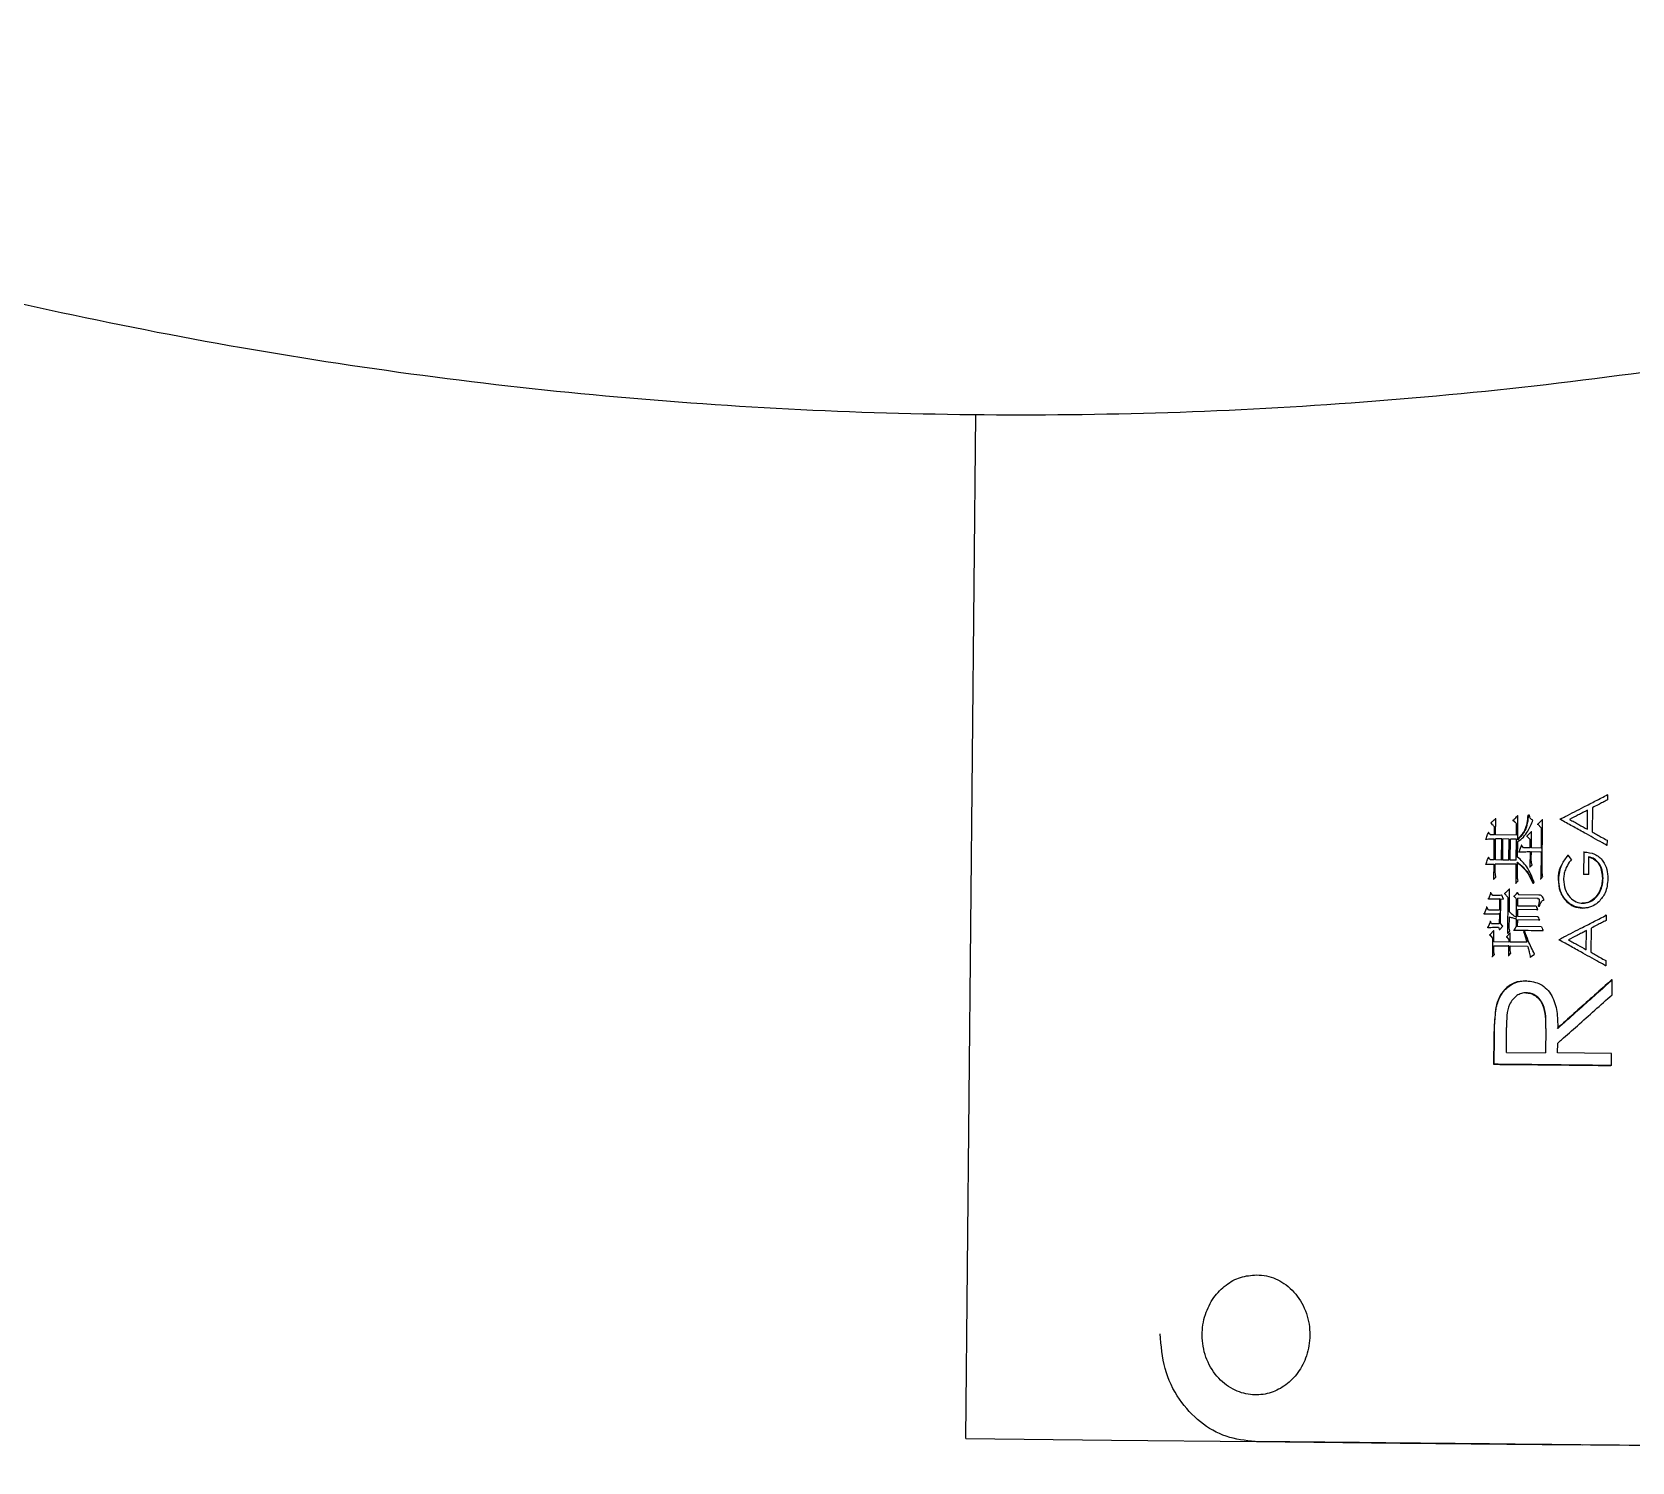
# Model space of a CAD drawing. Header units: millimetres. Extents: x 2344 to 4024, y 1094 to 2282.
# Drawn here: x 2900.4 to 2954.3, y 1241.8 to 1290 of the extents above; entities that cross this region are included whole.
import ezdxf

# ---------------------------------------------------------------- set-up
doc = ezdxf.new("R2010")
doc.units = ezdxf.units.MM

msp = doc.modelspace()

# ---------------------------------------------------------------- linework, layer by layer
at = {"color": 7, "linetype": 'Continuous', "lineweight": 25}
for p, q in [((2931.869, 1242.554), (2932.213, 1277.097)), ((2931.869, 1242.554), (2932.213, 1277.097)), ((2953.5, 1264.267), (2953.499, 1264.092)), ((2952.824, 1263.104), (2952.83, 1263.748)), ((2952.992, 1263.831), (2952.984, 1263.015)), ((2949.554, 1263.317), (2949.569, 1263.317)), ((2949.689, 1263.189), (2949.673, 1263.189)), ((2949.686, 1262.916), (2949.689, 1263.189)), ((2949.729, 1262.916), (2949.734, 1263.471)), ((2950.302, 1263.406), (2950.318, 1263.406)), ((2950.434, 1262.909), (2950.438, 1263.288)), ((2950.475, 1262.752), (2950.483, 1263.57)), ((2950.818, 1263.576), (2950.835, 1263.576)), ((2950.869, 1263.576), (2950.835, 1263.576)), ((2951.314, 1263.435), (2951.149, 1263.271)), ((2951.149, 1263.271), (2951.268, 1263.153)), ((2951.268, 1263.153), (2951.261, 1262.472)), ((2951.297, 1261.702), (2951.314, 1263.435)), ((2951.898, 1263.453), (2951.917, 1263.453)), ((2951.917, 1263.43), (2951.898, 1263.43)), ((2951.917, 1263.43), (2951.917, 1263.453)), ((2949.385, 1262.773), (2949.4, 1262.773)), ((2949.686, 1262.916), (2949.548, 1262.918)), ((2949.678, 1262.069), (2949.685, 1262.78)), ((2949.721, 1262.069), (2949.728, 1262.78)), ((2949.934, 1262.778), (2949.728, 1262.78)), ((2950.434, 1262.909), (2949.729, 1262.916)), ((2949.918, 1262.778), (2949.934, 1262.778)), ((2949.927, 1262.067), (2949.934, 1262.778)), ((2949.97, 1262.066), (2949.977, 1262.777)), ((2950.183, 1262.775), (2949.977, 1262.777)), ((2950.167, 1262.775), (2950.183, 1262.775)), ((2950.176, 1262.064), (2950.183, 1262.775)), ((2950.219, 1262.064), (2950.226, 1262.775)), ((2950.432, 1262.772), (2950.226, 1262.775)), ((2950.416, 1262.772), (2950.432, 1262.772)), ((2950.425, 1262.062), (2950.432, 1262.772)), ((2950.469, 1262.168), (2950.475, 1262.694)), ((2950.602, 1262.566), (2950.514, 1262.343)), ((2950.67, 1262.478), (2950.602, 1262.566)), ((2950.941, 1263.03), (2950.785, 1262.876)), ((2950.785, 1262.876), (2950.896, 1262.758)), ((2950.896, 1262.758), (2950.878, 1262.758)), ((2950.893, 1262.476), (2950.896, 1262.758)), ((2950.936, 1262.475), (2950.941, 1263.03)), ((2953.485, 1262.736), (2953.483, 1262.56)), ((2949.678, 1262.069), (2949.557, 1262.071)), ((2949.927, 1262.067), (2949.721, 1262.069)), ((2950.176, 1262.064), (2949.97, 1262.066)), ((2950.425, 1262.062), (2950.219, 1262.064)), ((2950.463, 1261.555), (2950.468, 1261.993)), ((2950.893, 1262.476), (2950.67, 1262.478)), ((2950.892, 1262.349), (2950.886, 1261.833)), ((2950.932, 1262.105), (2950.934, 1262.349)), ((2950.934, 1262.349), (2951.26, 1262.345)), ((2951.261, 1262.472), (2950.936, 1262.475)), ((2951.242, 1262.345), (2951.26, 1262.345)), ((2951.26, 1262.345), (2951.251, 1261.43)), ((2952.155, 1262.227), (2952.174, 1262.227)), ((2952.288, 1262.088), (2952.174, 1262.227)), ((2952.715, 1262.337), (2952.694, 1262.337)), ((2952.707, 1261.576), (2952.715, 1262.337)), ((2952.869, 1261.574), (2952.875, 1262.174)), ((2949.671, 1261.417), (2949.676, 1261.933)), ((2949.717, 1261.689), (2949.719, 1261.933)), ((2950.424, 1261.925), (2949.719, 1261.933)), ((2950.407, 1261.925), (2950.424, 1261.925)), ((2950.418, 1261.283), (2950.424, 1261.925)), ((2950.869, 1261.833), (2950.886, 1261.833)), ((2950.886, 1261.833), (2950.956, 1261.91)), ((2951.251, 1261.43), (2951.32, 1261.507)), ((2952.707, 1261.576), (2952.687, 1261.576)), ((2952.869, 1261.574), (2952.707, 1261.576)), ((2952.869, 1261.574), (2952.848, 1261.574)), ((2953.352, 1261.453), (2953.33, 1261.453)), ((2949.563, 1260.961), (2949.484, 1260.757)), ((2949.631, 1260.872), (2949.563, 1260.961)), ((2949.655, 1261.417), (2949.671, 1261.417)), ((2950.02, 1260.936), (2950.036, 1260.936)), ((2950.193, 1260.321), (2950.201, 1261.1)), ((2950.401, 1261.283), (2950.418, 1261.283)), ((2951.233, 1261.43), (2951.251, 1261.43)), ((2951.856, 1261.422), (2951.837, 1261.422)), ((2949.429, 1260.475), (2949.341, 1260.252)), ((2949.489, 1260.377), (2949.429, 1260.475)), ((2949.484, 1260.757), (2949.468, 1260.757)), ((2949.484, 1260.757), (2949.862, 1260.753)), ((2949.859, 1260.374), (2949.489, 1260.377)), ((2949.862, 1260.753), (2949.846, 1260.753)), ((2949.862, 1260.753), (2949.859, 1260.374)), ((2949.897, 1259.925), (2949.905, 1260.753)), ((2949.905, 1260.753), (2949.991, 1260.752)), ((2949.941, 1260.879), (2949.925, 1260.879)), ((2949.991, 1260.752), (2949.941, 1260.879)), ((2950.155, 1260.789), (2950.139, 1260.789)), ((2950.143, 1259.601), (2950.155, 1260.789)), ((2950.336, 1260.845), (2950.353, 1260.845)), ((2950.432, 1260.134), (2950.438, 1260.747)), ((2950.475, 1260.163), (2950.478, 1260.396)), ((2951.138, 1260.389), (2950.478, 1260.396)), ((2950.479, 1260.513), (2950.481, 1260.776)), ((2951.096, 1260.507), (2950.479, 1260.513)), ((2951.159, 1260.769), (2950.481, 1260.776)), ((2951.186, 1260.886), (2950.508, 1260.893)), ((2951.12, 1260.389), (2951.138, 1260.389)), ((2951.173, 1260.506), (2951.155, 1260.506)), ((2951.173, 1260.506), (2951.208, 1260.506)), ((2951.189, 1260.506), (2951.208, 1260.506)), ((2952.671, 1260.607), (2952.65, 1260.607)), ((2952.675, 1260.445), (2952.655, 1260.445)), ((2949.341, 1260.252), (2949.326, 1260.252)), ((2949.554, 1259.997), (2949.466, 1259.793)), ((2949.587, 1259.919), (2949.554, 1259.997)), ((2949.854, 1259.916), (2949.587, 1259.919)), ((2949.857, 1260.257), (2949.841, 1260.257)), ((2949.857, 1260.257), (2949.854, 1259.916)), ((2949.861, 1259.711), (2949.974, 1259.837)), ((2949.974, 1259.837), (2949.897, 1259.925)), ((2950.188, 1259.766), (2950.192, 1260.146)), ((2950.412, 1259.852), (2950.429, 1259.852)), ((2950.429, 1259.852), (2950.432, 1260.085)), ((2950.472, 1259.822), (2950.474, 1260.046)), ((2951.203, 1260.038), (2950.474, 1260.046)), ((2951.153, 1260.156), (2950.475, 1260.163)), ((2951.185, 1260.038), (2951.203, 1260.038)), ((2953.46, 1260.206), (2953.458, 1260.03)), ((2949.466, 1259.793), (2949.45, 1259.793)), ((2949.671, 1259.694), (2949.532, 1259.54)), ((2949.532, 1259.54), (2949.626, 1259.432)), ((2949.626, 1259.432), (2949.619, 1258.808)), ((2949.667, 1259.305), (2949.671, 1259.694)), ((2950.175, 1259.299), (2949.667, 1259.305)), ((2949.811, 1259.799), (2949.827, 1259.799)), ((2949.827, 1259.799), (2949.861, 1259.711)), ((2950.221, 1259.61), (2950.099, 1259.475)), ((2950.099, 1259.475), (2950.176, 1259.387)), ((2950.127, 1259.601), (2950.143, 1259.601)), ((2950.176, 1259.387), (2950.175, 1259.299)), ((2950.204, 1259.61), (2950.221, 1259.61)), ((2950.218, 1259.299), (2950.221, 1259.61)), ((2950.776, 1259.293), (2950.218, 1259.299)), ((2950.334, 1259.697), (2950.35, 1259.697)), ((2951.278, 1259.814), (2950.472, 1259.822)), ((2950.475, 1259.697), (2951.169, 1259.69)), ((2950.711, 1259.654), (2950.676, 1259.645)), ((2950.676, 1259.645), (2950.776, 1259.293)), ((2950.693, 1259.654), (2950.711, 1259.654)), ((2951.31, 1259.687), (2951.328, 1259.687)), ((2951.877, 1259.369), (2951.857, 1259.369)), ((2951.858, 1259.392), (2951.877, 1259.392)), ((2951.877, 1259.369), (2951.877, 1259.392)), ((2952.783, 1259.043), (2952.79, 1259.686)), ((2952.952, 1259.77), (2952.944, 1258.954)), ((2949.604, 1258.808), (2949.619, 1258.808)), ((2949.619, 1258.808), (2949.689, 1258.886)), ((2949.664, 1258.974), (2949.666, 1259.178)), ((2949.666, 1259.178), (2950.173, 1259.173)), ((2950.154, 1258.851), (2950.17, 1258.851)), ((2950.173, 1259.173), (2950.157, 1259.173)), ((2950.17, 1258.851), (2950.173, 1259.173)), ((2950.17, 1258.851), (2950.24, 1258.929)), ((2950.215, 1259.017), (2950.216, 1259.172)), ((2950.216, 1259.172), (2950.809, 1259.166)), ((2950.791, 1259.166), (2950.809, 1259.166)), ((2950.899, 1258.786), (2951.045, 1258.891)), ((2953.445, 1258.675), (2953.443, 1258.498)), ((2950.769, 1257.995), (2950.751, 1257.995)), ((2953.654, 1257.523), (2953.659, 1258.023)), ((2949.752, 1257.099), (2949.736, 1257.099)), ((2949.671, 1256.08), (2949.662, 1255.179)), ((2949.688, 1256.08), (2949.671, 1256.08)), ((2949.679, 1255.179), (2949.688, 1256.08)), ((2950.091, 1255.579), (2950.099, 1256.423)), ((2951.426, 1256.389), (2951.407, 1256.389)), ((2951.426, 1256.389), (2951.412, 1255.565)), ((2950.091, 1255.579), (2951.412, 1255.565)), ((2951.817, 1255.561), (2951.821, 1255.889)), ((2953.634, 1255.542), (2951.817, 1255.561)), ((2953.63, 1255.138), (2953.634, 1255.542)), ((2953.63, 1255.138), (2953.608, 1255.138))]:
    msp.add_line(p, q, dxfattribs=at)
at = {"color": 7, "linetype": 'Continuous', "lineweight": 25, "flags": 128}
for points in [[(2953.5, 1264.267), (2953.488, 1264.267), (2953.479, 1264.267)], [(2949.719, 1263.471), (2949.727, 1263.471), (2949.734, 1263.471)], [(2950.421, 1263.288), (2950.43, 1263.288), (2950.438, 1263.288)], [(2950.466, 1263.57), (2950.476, 1263.57), (2950.483, 1263.57)], [(2951.131, 1263.271), (2951.141, 1263.271), (2951.149, 1263.271)], [(2951.25, 1263.153), (2951.26, 1263.153), (2951.268, 1263.153)], [(2951.295, 1263.435), (2951.305, 1263.435), (2951.314, 1263.435)], [(2949.489, 1262.996), (2949.48, 1262.996), (2949.473, 1262.996)], [(2950.602, 1262.566), (2950.592, 1262.566), (2950.585, 1262.566)], [(2950.768, 1262.876), (2950.777, 1262.876), (2950.785, 1262.876)], [(2950.924, 1263.03), (2950.933, 1263.03), (2950.941, 1263.03)], [(2953.483, 1262.56), (2953.471, 1262.56), (2953.462, 1262.56)], [(2949.474, 1262.159), (2949.482, 1262.159), (2949.489, 1262.159)], [(2950.497, 1262.343), (2950.506, 1262.343), (2950.514, 1262.343)], [(2950.874, 1262.349), (2950.884, 1262.349), (2950.892, 1262.349)], [(2949.385, 1261.926), (2949.393, 1261.926), (2949.401, 1261.926)], [(2949.563, 1260.961), (2949.554, 1260.961), (2949.548, 1260.961)], [(2950.185, 1261.1), (2950.194, 1261.1), (2950.201, 1261.1)], [(2950.449, 1260.971), (2950.458, 1260.971), (2950.466, 1260.971)], [(2950.983, 1261.287), (2950.989, 1261.287), (2950.995, 1261.287), (2951.001, 1261.287)], [(2951.001, 1261.287), (2951.014, 1261.296), (2951.027, 1261.306)], [(2949.429, 1260.475), (2949.42, 1260.475), (2949.414, 1260.475)], [(2949.991, 1260.752), (2949.982, 1260.752), (2949.975, 1260.752)], [(2950.421, 1260.747), (2950.43, 1260.747), (2950.438, 1260.747)], [(2951.096, 1260.507), (2951.111, 1260.464), (2951.125, 1260.427), (2951.138, 1260.389)], [(2951.141, 1260.769), (2951.15, 1260.769), (2951.159, 1260.769)], [(2949.554, 1259.997), (2949.545, 1259.997), (2949.538, 1259.997)], [(2950.415, 1260.085), (2950.424, 1260.085), (2950.432, 1260.085)], [(2951.153, 1260.156), (2951.17, 1260.114), (2951.187, 1260.076), (2951.203, 1260.038)], [(2953.46, 1260.206), (2953.448, 1260.206), (2953.438, 1260.206)], [(2949.516, 1259.54), (2949.525, 1259.54), (2949.532, 1259.54)], [(2949.61, 1259.431), (2949.618, 1259.431), (2949.626, 1259.432)], [(2949.655, 1259.694), (2949.664, 1259.694), (2949.671, 1259.694)], [(2949.861, 1259.711), (2949.851, 1259.711), (2949.845, 1259.711)], [(2950.083, 1259.475), (2950.092, 1259.475), (2950.099, 1259.475)], [(2950.159, 1259.387), (2950.168, 1259.387), (2950.176, 1259.387)], [(2950.213, 1259.679), (2950.2, 1259.723), (2950.188, 1259.766)], [(2950.659, 1259.645), (2950.668, 1259.645), (2950.676, 1259.645)], [(2951.278, 1259.814), (2951.294, 1259.772), (2951.311, 1259.729), (2951.328, 1259.687)], [(2949.689, 1258.886), (2949.677, 1258.93), (2949.664, 1258.974)], [(2950.24, 1258.929), (2950.227, 1258.973), (2950.215, 1259.017)], [(2950.899, 1258.786), (2950.889, 1258.786), (2950.882, 1258.786)], [(2953.443, 1258.498), (2953.431, 1258.498), (2953.422, 1258.498)], [(2953.659, 1258.023), (2953.646, 1258.023), (2953.637, 1258.023)], [(2949.662, 1255.179), (2949.672, 1255.179), (2949.679, 1255.179)], [(2931.869, 1242.554), (2936.783, 1242.505), (2941.673, 1242.455), (2946.517, 1242.405), (2951.294, 1242.355), (2952.642, 1242.341)]]:
    msp.add_lwpolyline(points, dxfattribs=at)
at = {"color": 7, "linetype": 'Continuous', "lineweight": 25}
for points, knots in [([(2782.105, 1453.029), (2781.937, 1451.848), (2781.46, 1448.487), (2780.892, 1442.919), (2780.491, 1436.328), (2780.378, 1429.725), (2780.548, 1423.123), (2781.002, 1416.535), (2781.74, 1409.973), (2782.76, 1403.448), (2784.059, 1396.973), (2785.636, 1390.56), (2787.488, 1384.221), (2789.611, 1377.968), (2792.001, 1371.812), (2794.654, 1365.764), (2797.565, 1359.837), (2800.728, 1354.04), (2804.138, 1348.384), (2807.789, 1342.881), (2811.672, 1337.54), (2815.783, 1332.371), (2820.112, 1327.384), (2824.651, 1322.588), (2829.393, 1317.992), (2834.328, 1313.604), (2839.448, 1309.432), (2844.743, 1305.485), (2850.202, 1301.77), (2855.817, 1298.293), (2861.576, 1295.061), (2867.468, 1292.08), (2873.484, 1289.355), (2879.611, 1286.892), (2885.839, 1284.695), (2892.156, 1282.768), (2898.549, 1281.115), (2905.008, 1279.739), (2911.52, 1278.641), (2918.073, 1277.826), (2924.656, 1277.293), (2931.255, 1277.044), (2937.859, 1277.08), (2944.455, 1277.399), (2951.031, 1278.003), (2957.575, 1278.889), (2964.075, 1280.055), (2970.519, 1281.501), (2976.895, 1283.223), (2983.19, 1285.217), (2989.394, 1287.481), (2995.494, 1290.01), (3001.48, 1292.799), (3007.341, 1295.843), (3013.065, 1299.137), (3018.642, 1302.674), (3024.061, 1306.447), (3029.313, 1310.451), (3034.387, 1314.677), (3039.275, 1319.118), (3043.968, 1323.765), (3048.456, 1328.609), (3052.731, 1333.642), (3056.785, 1338.855), (3060.612, 1344.238), (3064.203, 1349.78), (3067.552, 1355.471), (3070.653, 1361.302), (3073.5, 1367.26), (3076.088, 1373.336), (3078.412, 1379.518), (3080.467, 1385.793), (3082.251, 1392.152), (3083.759, 1398.581), (3084.989, 1405.07), (3085.939, 1411.605), (3086.606, 1418.175), (3086.99, 1424.768), (3087.089, 1431.371), (3086.905, 1437.972), (3086.436, 1444.559), (3085.684, 1451.12), (3084.65, 1457.643), (3083.337, 1464.114), (3081.746, 1470.524), (3079.88, 1476.859), (3077.744, 1483.108), (3075.34, 1489.259), (3072.674, 1495.3), (3069.751, 1501.222), (3066.575, 1507.012), (3063.153, 1512.66), (3059.49, 1518.155), (3055.595, 1523.488), (3051.474, 1528.648), (3047.134, 1533.626), (3042.584, 1538.412), (3037.832, 1542.998), (3032.887, 1547.375), (3027.758, 1551.535), (3022.455, 1555.471), (3016.988, 1559.175), (3011.366, 1562.639), (3005.6, 1565.859), (2999.701, 1568.827), (2993.679, 1571.539), (2987.547, 1573.989), (2981.314, 1576.172), (2974.994, 1578.086), (2968.596, 1579.725), (2962.135, 1581.087), (2955.62, 1582.17), (2949.065, 1582.972), (2942.482, 1583.49), (2935.882, 1583.725), (2929.278, 1583.675), (2922.683, 1583.341), (2916.108, 1582.724), (2909.565, 1581.823), (2903.068, 1580.643), (2896.627, 1579.183), (2890.256, 1577.448), (2883.965, 1575.439), (2877.766, 1573.162), (2871.671, 1570.62), (2865.691, 1567.818), (2859.837, 1564.761), (2854.12, 1561.455), (2848.551, 1557.906), (2843.14, 1554.121), (2837.896, 1550.106), (2832.831, 1545.869), (2827.953, 1541.418), (2823.27, 1536.761), (2818.793, 1531.906), (2814.529, 1526.864), (2810.486, 1521.642), (2806.671, 1516.252), (2803.092, 1510.702), (2799.755, 1505.003), (2796.667, 1499.166), (2793.832, 1493.201), (2791.258, 1487.12), (2788.947, 1480.933), (2786.905, 1474.653), (2785.135, 1468.291), (2783.643, 1461.858), (2782.68, 1456.758), (2782.225, 1453.806), (2782.105, 1453.029)], [0, 0, 0, 0, 0.0037171, 0.0105707, 0.0174248, 0.0242788, 0.0311328, 0.0379868, 0.0448409, 0.0516949, 0.0585489, 0.065403, 0.072257, 0.079111, 0.085965, 0.0928191, 0.0996731, 0.1065271, 0.1133812, 0.1202352, 0.1270892, 0.1339432, 0.1407973, 0.1476513, 0.1545053, 0.1613594, 0.1682134, 0.1750674, 0.1819215, 0.1887755, 0.1956295, 0.2024835, 0.2093376, 0.2161916, 0.2230456, 0.2298997, 0.2367537, 0.2436077, 0.2504618, 0.2573158, 0.2641698, 0.2710238, 0.2778779, 0.2847319, 0.2915859, 0.29844, 0.305294, 0.312148, 0.3190021, 0.3258561, 0.3327101, 0.3395641, 0.3464182, 0.3532722, 0.3601262, 0.3669803, 0.3738343, 0.3806883, 0.3875424, 0.3943964, 0.4012504, 0.4081044, 0.4149585, 0.4218125, 0.4286665, 0.4355206, 0.4423746, 0.4492286, 0.4560827, 0.4629367, 0.4697907, 0.4766447, 0.4834988, 0.4903528, 0.4972068, 0.5040609, 0.5109149, 0.5177689, 0.5246229, 0.531477, 0.538331, 0.545185, 0.5520391, 0.5588931, 0.5657471, 0.5726011, 0.5794552, 0.5863092, 0.5931632, 0.6000173, 0.6068713, 0.6137253, 0.6205793, 0.6274334, 0.6342874, 0.6411414, 0.6479955, 0.6548495, 0.6617035, 0.6685576, 0.6754116, 0.6822656, 0.6891196, 0.6959737, 0.7028277, 0.7096817, 0.7165358, 0.7233898, 0.7302438, 0.7370979, 0.7439519, 0.7508059, 0.7576599, 0.764514, 0.771368, 0.778222, 0.7850761, 0.7919301, 0.7987841, 0.8056382, 0.8124922, 0.8193462, 0.8262002, 0.8330543, 0.8399083, 0.8467623, 0.8536164, 0.8604704, 0.8673244, 0.8741785, 0.8810325, 0.8878865, 0.8947405, 0.9015946, 0.9084486, 0.9153026, 0.9221567, 0.9290107, 0.9358647, 0.9427188, 0.9495728, 0.9564268, 0.9632808, 0.9701349, 0.9769889, 0.9838429, 0.990697, 0.997551, 1, 1, 1, 1]), ([(2951.917, 1263.453), (2951.969, 1263.48), (2952.231, 1263.614), (2952.626, 1263.817), (2953.101, 1264.062), (2953.367, 1264.199), (2953.5, 1264.267)], [0, 0, 0, 0, 0.098938, 0.494691, 0.747342, 1, 1, 1, 1]), ([(2952.83, 1263.748), (2952.778, 1263.721), (2952.673, 1263.667), (2952.472, 1263.563), (2952.322, 1263.486), (2952.225, 1263.437)], [0, 0, 0, 0, 0.259, 0.518, 1, 1, 1, 1]), ([(2953.499, 1264.092), (2953.447, 1264.065), (2953.342, 1264.011), (2953.174, 1263.924), (2953.057, 1263.864), (2952.992, 1263.831)], [0, 0, 0, 0, 0.308725, 0.617449, 1, 1, 1, 1]), ([(2949.569, 1263.317), (2949.591, 1263.337), (2949.629, 1263.373), (2949.684, 1263.424), (2949.718, 1263.455), (2949.734, 1263.471)], [0, 0, 0, 0, 0.394939, 0.697469, 1, 1, 1, 1]), ([(2949.689, 1263.189), (2949.678, 1263.2), (2949.658, 1263.222), (2949.618, 1263.264), (2949.589, 1263.296), (2949.569, 1263.317)], [0, 0, 0, 0, 0.2554236, 0.5108472, 1, 1, 1, 1]), ([(2950.318, 1263.406), (2950.34, 1263.427), (2950.378, 1263.465), (2950.432, 1263.52), (2950.466, 1263.553), (2950.483, 1263.57)], [0, 0, 0, 0, 0.383557, 0.691778, 1, 1, 1, 1]), ([(2950.438, 1263.288), (2950.427, 1263.299), (2950.406, 1263.32), (2950.366, 1263.359), (2950.337, 1263.388), (2950.318, 1263.406)], [0, 0, 0, 0, 0.265769, 0.531539, 1, 1, 1, 1]), ([(2950.817, 1263.576), (2950.797, 1263.395), (2950.763, 1263.079), (2950.549, 1262.85), (2950.458, 1262.752)], [0, 0, 0, 0, 0.570912, 1, 1, 1, 1]), ([(2950.835, 1263.576), (2950.815, 1263.395), (2950.781, 1263.079), (2950.567, 1262.85), (2950.475, 1262.752)], [0, 0, 0, 0, 0.570799, 1, 1, 1, 1]), ([(2950.475, 1262.694), (2950.542, 1262.74), (2950.678, 1262.833), (2950.849, 1263.085), (2950.935, 1263.286), (2950.988, 1263.409)], [0, 0, 0, 0, 0.27123, 0.55147, 1, 1, 1, 1]), ([(2950.988, 1263.409), (2950.97, 1263.417), (2950.933, 1263.431), (2950.885, 1263.49), (2950.875, 1263.543), (2950.869, 1263.576)], [0, 0, 0, 0, 0.267956, 0.545955, 1, 1, 1, 1]), ([(2953.483, 1262.56), (2953.432, 1262.588), (2953.176, 1262.731), (2952.787, 1262.947), (2952.316, 1263.209), (2952.05, 1263.356), (2951.917, 1263.43)], [0, 0, 0, 0, 0.098362, 0.491816, 0.745904, 1, 1, 1, 1]), ([(2952.225, 1263.437), (2952.276, 1263.408), (2952.379, 1263.351), (2952.579, 1263.24), (2952.727, 1263.158), (2952.824, 1263.104)], [0, 0, 0, 0, 0.257523, 0.515046, 1, 1, 1, 1]), ([(2949.4, 1262.773), (2949.411, 1262.801), (2949.432, 1262.852), (2949.461, 1262.927), (2949.479, 1262.973), (2949.489, 1262.996)], [0, 0, 0, 0, 0.374339, 0.687169, 1, 1, 1, 1]), ([(2949.4, 1262.773), (2949.43, 1262.775), (2949.493, 1262.779), (2949.587, 1262.78), (2949.652, 1262.78), (2949.685, 1262.78)], [0, 0, 0, 0, 0.316553, 0.658188, 1, 1, 1, 1]), ([(2949.489, 1262.996), (2949.494, 1262.99), (2949.504, 1262.977), (2949.518, 1262.957), (2949.533, 1262.937), (2949.543, 1262.924), (2949.548, 1262.918)], [0, 0, 0, 0, 0.25, 0.5, 0.75, 1, 1, 1, 1]), ([(2952.984, 1263.015), (2953.035, 1262.986), (2953.138, 1262.929), (2953.305, 1262.836), (2953.421, 1262.772), (2953.485, 1262.736)], [0, 0, 0, 0, 0.306888, 0.613776, 1, 1, 1, 1]), ([(2949.401, 1261.926), (2949.411, 1261.954), (2949.431, 1262.007), (2949.461, 1262.085), (2949.48, 1262.134), (2949.489, 1262.159)], [0, 0, 0, 0, 0.360698, 0.680349, 1, 1, 1, 1]), ([(2949.489, 1262.159), (2949.498, 1262.147), (2949.514, 1262.127), (2949.537, 1262.097), (2949.55, 1262.08), (2949.557, 1262.071)], [0, 0, 0, 0, 0.401179, 0.70059, 1, 1, 1, 1]), ([(2950.45, 1261.993), (2950.576, 1261.885), (2950.805, 1261.689), (2950.928, 1261.411), (2950.983, 1261.287)], [0, 0, 0, 0, 0.550444, 1, 1, 1, 1]), ([(2950.468, 1261.993), (2950.594, 1261.885), (2950.823, 1261.689), (2950.946, 1261.411), (2951.001, 1261.287)], [0, 0, 0, 0, 0.550543, 1, 1, 1, 1]), ([(2951.027, 1261.306), (2950.958, 1261.495), (2950.836, 1261.827), (2950.58, 1262.065), (2950.469, 1262.168)], [0, 0, 0, 0, 0.567865, 1, 1, 1, 1]), ([(2950.514, 1262.343), (2950.577, 1262.346), (2950.671, 1262.349), (2950.797, 1262.349), (2950.86, 1262.349), (2950.892, 1262.349)], [0, 0, 0, 0, 0.49791, 0.748942, 1, 1, 1, 1]), ([(2950.956, 1261.91), (2950.948, 1261.946), (2950.933, 1262.01), (2950.932, 1262.076), (2950.932, 1262.105)], [0, 0, 0, 0, 0.558776, 1, 1, 1, 1]), ([(2951.856, 1261.422), (2951.876, 1261.592), (2951.91, 1261.892), (2952.094, 1262.126), (2952.174, 1262.227)], [0, 0, 0, 0, 0.566039, 1, 1, 1, 1]), ([(2952.288, 1262.088), (2952.237, 1262.023), (2952.153, 1261.916), (2952.077, 1261.739), (2952.029, 1261.581), (2952.022, 1261.47), (2952.018, 1261.415)], [0, 0, 0, 0, 0.333451, 0.553529, 0.776015, 1, 1, 1, 1]), ([(2952.715, 1262.337), (2952.834, 1262.324), (2953.077, 1262.298), (2953.354, 1262.062), (2953.497, 1261.754), (2953.507, 1261.543), (2953.513, 1261.437)], [0, 0, 0, 0, 0.266609, 0.541253, 0.767903, 1, 1, 1, 1]), ([(2952.854, 1262.174), (2952.933, 1262.147), (2953.094, 1262.093), (2953.292, 1261.83), (2953.316, 1261.597), (2953.33, 1261.453)], [0, 0, 0, 0, 0.266395, 0.545495, 1, 1, 1, 1]), ([(2953.352, 1261.453), (2953.347, 1261.545), (2953.336, 1261.728), (2953.224, 1261.957), (2953.064, 1262.119), (2952.937, 1262.156), (2952.875, 1262.174)], [0, 0, 0, 0, 0.291409, 0.575877, 0.791468, 1, 1, 1, 1]), ([(2949.401, 1261.926), (2949.43, 1261.928), (2949.491, 1261.931), (2949.583, 1261.933), (2949.645, 1261.933), (2949.676, 1261.933)], [0, 0, 0, 0, 0.321675, 0.660766, 1, 1, 1, 1]), ([(2949.741, 1261.494), (2949.731, 1261.483), (2949.714, 1261.465), (2949.691, 1261.439), (2949.678, 1261.425), (2949.671, 1261.417)], [0, 0, 0, 0, 0.429626, 0.714813, 1, 1, 1, 1]), ([(2949.741, 1261.494), (2949.732, 1261.53), (2949.718, 1261.594), (2949.717, 1261.66), (2949.717, 1261.689)], [0, 0, 0, 0, 0.558776, 1, 1, 1, 1]), ([(2950.487, 1261.36), (2950.479, 1261.396), (2950.464, 1261.46), (2950.464, 1261.526), (2950.463, 1261.555)], [0, 0, 0, 0, 0.558776, 1, 1, 1, 1]), ([(2951.32, 1261.507), (2951.312, 1261.543), (2951.298, 1261.607), (2951.297, 1261.673), (2951.297, 1261.702)], [0, 0, 0, 0, 0.558776, 1, 1, 1, 1]), ([(2951.963, 1261.911), (2951.941, 1261.879), (2951.847, 1261.736), (2951.841, 1261.559), (2951.837, 1261.422)], [0, 0, 0, 0, 0.228191, 1, 1, 1, 1]), ([(2953.33, 1261.453), (2953.319, 1261.334), (2953.296, 1261.1), (2953.128, 1260.819), (2952.9, 1260.639), (2952.732, 1260.617), (2952.65, 1260.607)], [0, 0, 0, 0, 0.292754, 0.5771503, 0.791879, 1, 1, 1, 1]), ([(2952.671, 1260.607), (2952.741, 1260.614), (2952.882, 1260.629), (2953.069, 1260.75), (2953.223, 1260.932), (2953.33, 1261.174), (2953.344, 1261.359), (2953.352, 1261.453)], [0, 0, 0, 0, 0.17641, 0.357023, 0.543457, 0.769767, 1, 1, 1, 1]), ([(2950.036, 1260.936), (2950.057, 1260.957), (2950.095, 1260.995), (2950.15, 1261.05), (2950.184, 1261.083), (2950.201, 1261.1)], [0, 0, 0, 0, 0.383557, 0.691778, 1, 1, 1, 1]), ([(2950.155, 1260.789), (2950.135, 1260.814), (2950.106, 1260.85), (2950.066, 1260.9), (2950.046, 1260.924), (2950.036, 1260.936)], [0, 0, 0, 0, 0.4999999, 0.7499999, 1, 1, 1, 1]), ([(2950.353, 1260.845), (2950.363, 1260.857), (2950.383, 1260.879), (2950.421, 1260.92), (2950.448, 1260.951), (2950.466, 1260.971)], [0, 0, 0, 0, 0.264385, 0.52877, 1, 1, 1, 1]), ([(2950.487, 1261.36), (2950.477, 1261.349), (2950.461, 1261.331), (2950.437, 1261.305), (2950.424, 1261.29), (2950.418, 1261.283)], [0, 0, 0, 0, 0.429626, 0.714813, 1, 1, 1, 1]), ([(2950.466, 1260.971), (2950.47, 1260.964), (2950.477, 1260.951), (2950.487, 1260.932), (2950.498, 1260.912), (2950.505, 1260.899), (2950.508, 1260.893)], [0, 0, 0, 0, 0.25, 0.5, 0.75, 1, 1, 1, 1]), ([(2951.837, 1261.422), (2951.848, 1261.281), (2951.87, 1261.004), (2952.082, 1260.678), (2952.36, 1260.482), (2952.557, 1260.457), (2952.655, 1260.445)], [0, 0, 0, 0, 0.293318, 0.576855, 0.791139, 1, 1, 1, 1]), ([(2952.675, 1260.445), (2952.551, 1260.465), (2952.298, 1260.505), (2952.026, 1260.771), (2951.876, 1261.091), (2951.863, 1261.311), (2951.856, 1261.422)], [0, 0, 0, 0, 0.265843, 0.541814, 0.768515, 1, 1, 1, 1]), ([(2952.018, 1261.415), (2952.029, 1261.301), (2952.05, 1261.078), (2952.213, 1260.81), (2952.433, 1260.641), (2952.592, 1260.618), (2952.671, 1260.607)], [0, 0, 0, 0, 0.292544, 0.576714, 0.79136, 1, 1, 1, 1]), ([(2953.513, 1261.437), (2953.499, 1261.27), (2953.474, 1260.976), (2953.288, 1260.756), (2953.208, 1260.66)], [0, 0, 0, 0, 0.5679656, 1, 1, 1, 1]), ([(2949.941, 1260.879), (2949.903, 1260.877), (2949.832, 1260.872), (2949.728, 1260.872), (2949.664, 1260.872), (2949.631, 1260.872)], [0, 0, 0, 0, 0.372655, 0.686294, 1, 1, 1, 1]), ([(2949.888, 1260.876), (2949.881, 1260.876), (2949.872, 1260.876), (2949.836, 1260.875), (2949.785, 1260.873), (2949.713, 1260.872), (2949.684, 1260.872), (2949.667, 1260.872)], [0, 0, 0, 0, 0.137724, 0.199762, 0.48771, 0.694588, 1, 1, 1, 1]), ([(2950.438, 1260.747), (2950.428, 1260.758), (2950.409, 1260.78), (2950.381, 1260.813), (2950.363, 1260.835), (2950.353, 1260.845)], [0, 0, 0, 0, 0.3437047, 0.6718523, 1, 1, 1, 1]), ([(2951.159, 1260.769), (2951.163, 1260.768), (2951.172, 1260.766), (2951.186, 1260.757), (2951.196, 1260.743), (2951.207, 1260.707), (2951.191, 1260.626), (2951.18, 1260.554), (2951.173, 1260.506)], [0, 0, 0, 0, 0.049473, 0.100249, 0.163161, 0.228643, 0.492157, 1, 1, 1, 1]), ([(2951.364, 1260.728), (2951.343, 1260.774), (2951.315, 1260.838), (2951.239, 1260.882), (2951.203, 1260.884), (2951.186, 1260.886)], [0, 0, 0, 0, 0.573768, 0.788652, 1, 1, 1, 1]), ([(2951.208, 1260.506), (2951.217, 1260.537), (2951.233, 1260.589), (2951.27, 1260.653), (2951.311, 1260.7), (2951.346, 1260.719), (2951.364, 1260.728)], [0, 0, 0, 0, 0.3492463, 0.5716003, 0.7888185, 1, 1, 1, 1]), ([(2953.208, 1260.66), (2953.155, 1260.616), (2953.069, 1260.544), (2952.927, 1260.482), (2952.803, 1260.449), (2952.718, 1260.446), (2952.675, 1260.445)], [0, 0, 0, 0, 0.345897, 0.56582, 0.783468, 1, 1, 1, 1]), ([(2949.341, 1260.252), (2949.438, 1260.255), (2949.573, 1260.258), (2949.745, 1260.258), (2949.82, 1260.257), (2949.857, 1260.257)], [0, 0, 0, 0, 0.564619, 0.782302, 1, 1, 1, 1]), ([(2949.584, 1260.257), (2949.588, 1260.257), (2949.633, 1260.258), (2949.696, 1260.258), (2949.766, 1260.257), (2949.795, 1260.257), (2949.808, 1260.257), (2949.817, 1260.257), (2949.819, 1260.257), (2949.821, 1260.257)], [0, 0, 0, 0, 0.037629, 0.520488, 0.731118, 0.85598, 0.881025, 0.904216, 1, 1, 1, 1]), ([(2950.192, 1260.146), (2950.232, 1260.136), (2950.312, 1260.116), (2950.392, 1260.095), (2950.432, 1260.085)], [0, 0, 0, 0, 0.5, 1, 1, 1, 1]), ([(2950.432, 1260.134), (2950.383, 1260.163), (2950.296, 1260.215), (2950.225, 1260.289), (2950.193, 1260.321)], [0, 0, 0, 0, 0.555977, 1, 1, 1, 1]), ([(2950.429, 1259.852), (2950.416, 1259.826), (2950.39, 1259.774), (2950.364, 1259.722), (2950.35, 1259.697)], [0, 0, 0, 0, 0.5, 1, 1, 1, 1]), ([(2951.877, 1259.392), (2951.929, 1259.419), (2952.191, 1259.553), (2952.586, 1259.756), (2953.061, 1260), (2953.327, 1260.137), (2953.46, 1260.206)], [0, 0, 0, 0, 0.098937, 0.494691, 0.747341, 1, 1, 1, 1]), ([(2953.458, 1260.03), (2953.406, 1260.004), (2953.302, 1259.95), (2953.133, 1259.863), (2953.017, 1259.803), (2952.952, 1259.77)], [0, 0, 0, 0, 0.308724, 0.617449, 1, 1, 1, 1]), ([(2949.466, 1259.793), (2949.5, 1259.795), (2949.569, 1259.797), (2949.69, 1259.8), (2949.776, 1259.8), (2949.827, 1259.799)], [0, 0, 0, 0, 0.286149, 0.572308, 1, 1, 1, 1]), ([(2950.143, 1259.601), (2950.155, 1259.614), (2950.178, 1259.64), (2950.201, 1259.666), (2950.213, 1259.679)], [0, 0, 0, 0, 0.5, 1, 1, 1, 1]), ([(2950.35, 1259.697), (2950.411, 1259.697), (2950.604, 1259.698), (2950.93, 1259.697), (2951.195, 1259.69), (2951.328, 1259.687)], [0, 0, 0, 0, 0.185325, 0.592598, 1, 1, 1, 1]), ([(2951.045, 1258.891), (2951.005, 1258.964), (2950.923, 1259.109), (2950.821, 1259.369), (2950.751, 1259.55), (2950.711, 1259.654)], [0, 0, 0, 0, 0.301042, 0.599686, 1, 1, 1, 1]), ([(2953.443, 1258.498), (2953.392, 1258.527), (2953.136, 1258.67), (2952.747, 1258.886), (2952.276, 1259.148), (2952.01, 1259.295), (2951.877, 1259.369)], [0, 0, 0, 0, 0.098362, 0.491816, 0.745904, 1, 1, 1, 1]), ([(2952.79, 1259.686), (2952.737, 1259.659), (2952.633, 1259.606), (2952.431, 1259.502), (2952.282, 1259.425), (2952.184, 1259.375)], [0, 0, 0, 0, 0.259, 0.518, 1, 1, 1, 1]), ([(2952.184, 1259.375), (2952.236, 1259.347), (2952.339, 1259.29), (2952.538, 1259.179), (2952.687, 1259.097), (2952.783, 1259.043)], [0, 0, 0, 0, 0.257523, 0.515045, 1, 1, 1, 1]), ([(2950.809, 1259.166), (2950.818, 1259.132), (2950.837, 1259.064), (2950.87, 1258.938), (2950.888, 1258.844), (2950.899, 1258.786)], [0, 0, 0, 0, 0.270979, 0.541984, 1, 1, 1, 1]), ([(2952.944, 1258.954), (2952.995, 1258.925), (2953.098, 1258.868), (2953.265, 1258.775), (2953.381, 1258.711), (2953.445, 1258.675)], [0, 0, 0, 0, 0.306888, 0.613776, 1, 1, 1, 1]), ([(2950.751, 1257.995), (2950.619, 1257.984), (2950.353, 1257.961), (2950.039, 1257.726), (2949.828, 1257.428), (2949.767, 1257.21), (2949.736, 1257.099)], [0, 0, 0, 0, 0.267869, 0.543341, 0.768687, 1, 1, 1, 1]), ([(2949.752, 1257.099), (2949.794, 1257.239), (2949.877, 1257.514), (2950.145, 1257.811), (2950.458, 1257.976), (2950.666, 1257.989), (2950.769, 1257.995)], [0, 0, 0, 0, 0.292603, 0.575004, 0.789287, 1, 1, 1, 1]), ([(2950.769, 1257.995), (2950.931, 1257.973), (2951.185, 1257.938), (2951.463, 1257.721), (2951.685, 1257.421), (2951.815, 1256.955), (2951.822, 1256.578), (2951.826, 1256.389)], [0, 0, 0, 0, 0.225387, 0.351389, 0.481209, 0.738433, 1, 1, 1, 1]), ([(2953.637, 1258.023), (2953.589, 1257.98), (2953.351, 1257.767), (2952.927, 1257.388), (2952.364, 1256.886), (2951.992, 1256.554), (2951.806, 1256.389)], [0, 0, 0, 0, 0.078316, 0.391583, 0.695785, 1, 1, 1, 1]), ([(2953.659, 1258.023), (2953.615, 1257.983), (2953.395, 1257.787), (2952.98, 1257.416), (2952.413, 1256.911), (2952.021, 1256.563), (2951.826, 1256.389)], [0, 0, 0, 0, 0.0721669, 0.3608357, 0.6804105, 1, 1, 1, 1]), ([(2950.764, 1257.591), (2950.708, 1257.587), (2950.595, 1257.579), (2950.437, 1257.495), (2950.298, 1257.37), (2950.094, 1257.03), (2950.097, 1256.692), (2950.099, 1256.423)], [0, 0, 0, 0, 0.112194, 0.226392, 0.353108, 0.483739, 1, 1, 1, 1]), ([(2950.746, 1257.591), (2950.803, 1257.586), (2950.917, 1257.576), (2951.079, 1257.491), (2951.219, 1257.36), (2951.415, 1257.007), (2951.41, 1256.663), (2951.407, 1256.389)], [0, 0, 0, 0, 0.1122, 0.226177, 0.352887, 0.483593, 1, 1, 1, 1]), ([(2951.426, 1256.389), (2951.429, 1256.663), (2951.434, 1257.007), (2951.237, 1257.36), (2951.098, 1257.491), (2950.936, 1257.576), (2950.821, 1257.586), (2950.764, 1257.591)], [0, 0, 0, 0, 0.516192, 0.64689, 0.773641, 0.887696, 1, 1, 1, 1]), ([(2951.821, 1255.889), (2951.865, 1255.928), (2952.086, 1256.125), (2952.503, 1256.496), (2953.07, 1257.001), (2953.459, 1257.349), (2953.654, 1257.523)], [0, 0, 0, 0, 0.072167, 0.360835, 0.68041, 1, 1, 1, 1]), ([(2949.736, 1257.099), (2949.712, 1256.874), (2949.677, 1256.535), (2949.673, 1256.194), (2949.671, 1256.08)], [0, 0, 0, 0, 0.663539, 1, 1, 1, 1]), ([(2949.688, 1256.08), (2949.689, 1256.134), (2949.691, 1256.297), (2949.697, 1256.638), (2949.731, 1256.922), (2949.752, 1257.099)], [0, 0, 0, 0, 0.159487, 0.4784922, 1, 1, 1, 1]), ([(2949.662, 1255.179), (2950.232, 1255.173), (2951.555, 1255.16), (2952.863, 1255.146), (2953.608, 1255.138)], [0, 0, 0, 0, 0.4309501, 1, 1, 1, 1]), ([(2953.63, 1255.138), (2953.067, 1255.144), (2951.757, 1255.158), (2950.433, 1255.172), (2949.679, 1255.179)], [0, 0, 0, 0, 0.430351, 1, 1, 1, 1]), ([(2941.675, 1248.078), (2941.49, 1248.062), (2941.121, 1248.029), (2940.616, 1247.748), (2940.198, 1247.317), (2939.908, 1246.729), (2939.799, 1246.028), (2939.925, 1245.291), (2940.291, 1244.641), (2940.836, 1244.196), (2941.446, 1244.005), (2942.032, 1244.041), (2942.557, 1244.264), (2943.002, 1244.652), (2943.333, 1245.197), (2943.498, 1245.872), (2943.443, 1246.61), (2943.142, 1247.299), (2942.639, 1247.808), (2942.111, 1248.047), (2941.786, 1248.07), (2941.675, 1248.078)], [0, 0, 0, 0, 0.045822, 0.091814, 0.140485, 0.193898, 0.252615, 0.314733, 0.376987, 0.434762, 0.486088, 0.532887, 0.578622, 0.626347, 0.678147, 0.735419, 0.797023, 0.859506, 0.918953, 0.972133, 1, 1, 1, 1]), ([(2941.619, 1242.454), (2941.289, 1242.49), (2940.628, 1242.564), (2939.736, 1243.088), (2939.015, 1243.875), (2938.514, 1244.911), (2938.455, 1245.689), (2938.425, 1246.086)], [0, 0, 0, 0, 0.184904, 0.370075, 0.564934, 0.778648, 1, 1, 1, 1]), ([(3000.424, 1241.765), (3000.287, 1241.768), (2999.76, 1241.778), (2998.337, 1241.801), (2995.995, 1241.837), (2992.781, 1241.881), (2988.624, 1241.935), (2983.825, 1241.995), (2978.43, 1242.059), (2972.529, 1242.126), (2966.742, 1242.191), (2961.253, 1242.25), (2956.183, 1242.304), (2951.192, 1242.356), (2946.327, 1242.406), (2943.188, 1242.438), (2941.619, 1242.454)], [0, 0, 0, 0, 0.023795, 0.091687, 0.159576, 0.247837, 0.33638, 0.424641, 0.512896, 0.601432, 0.689686, 0.754843, 0.819999, 0.885154, 0.942575, 1, 1, 1, 1])]:
    msp.add_open_spline(points, degree=3, knots=knots, dxfattribs=at)

doc.saveas('drawing.dxf')
